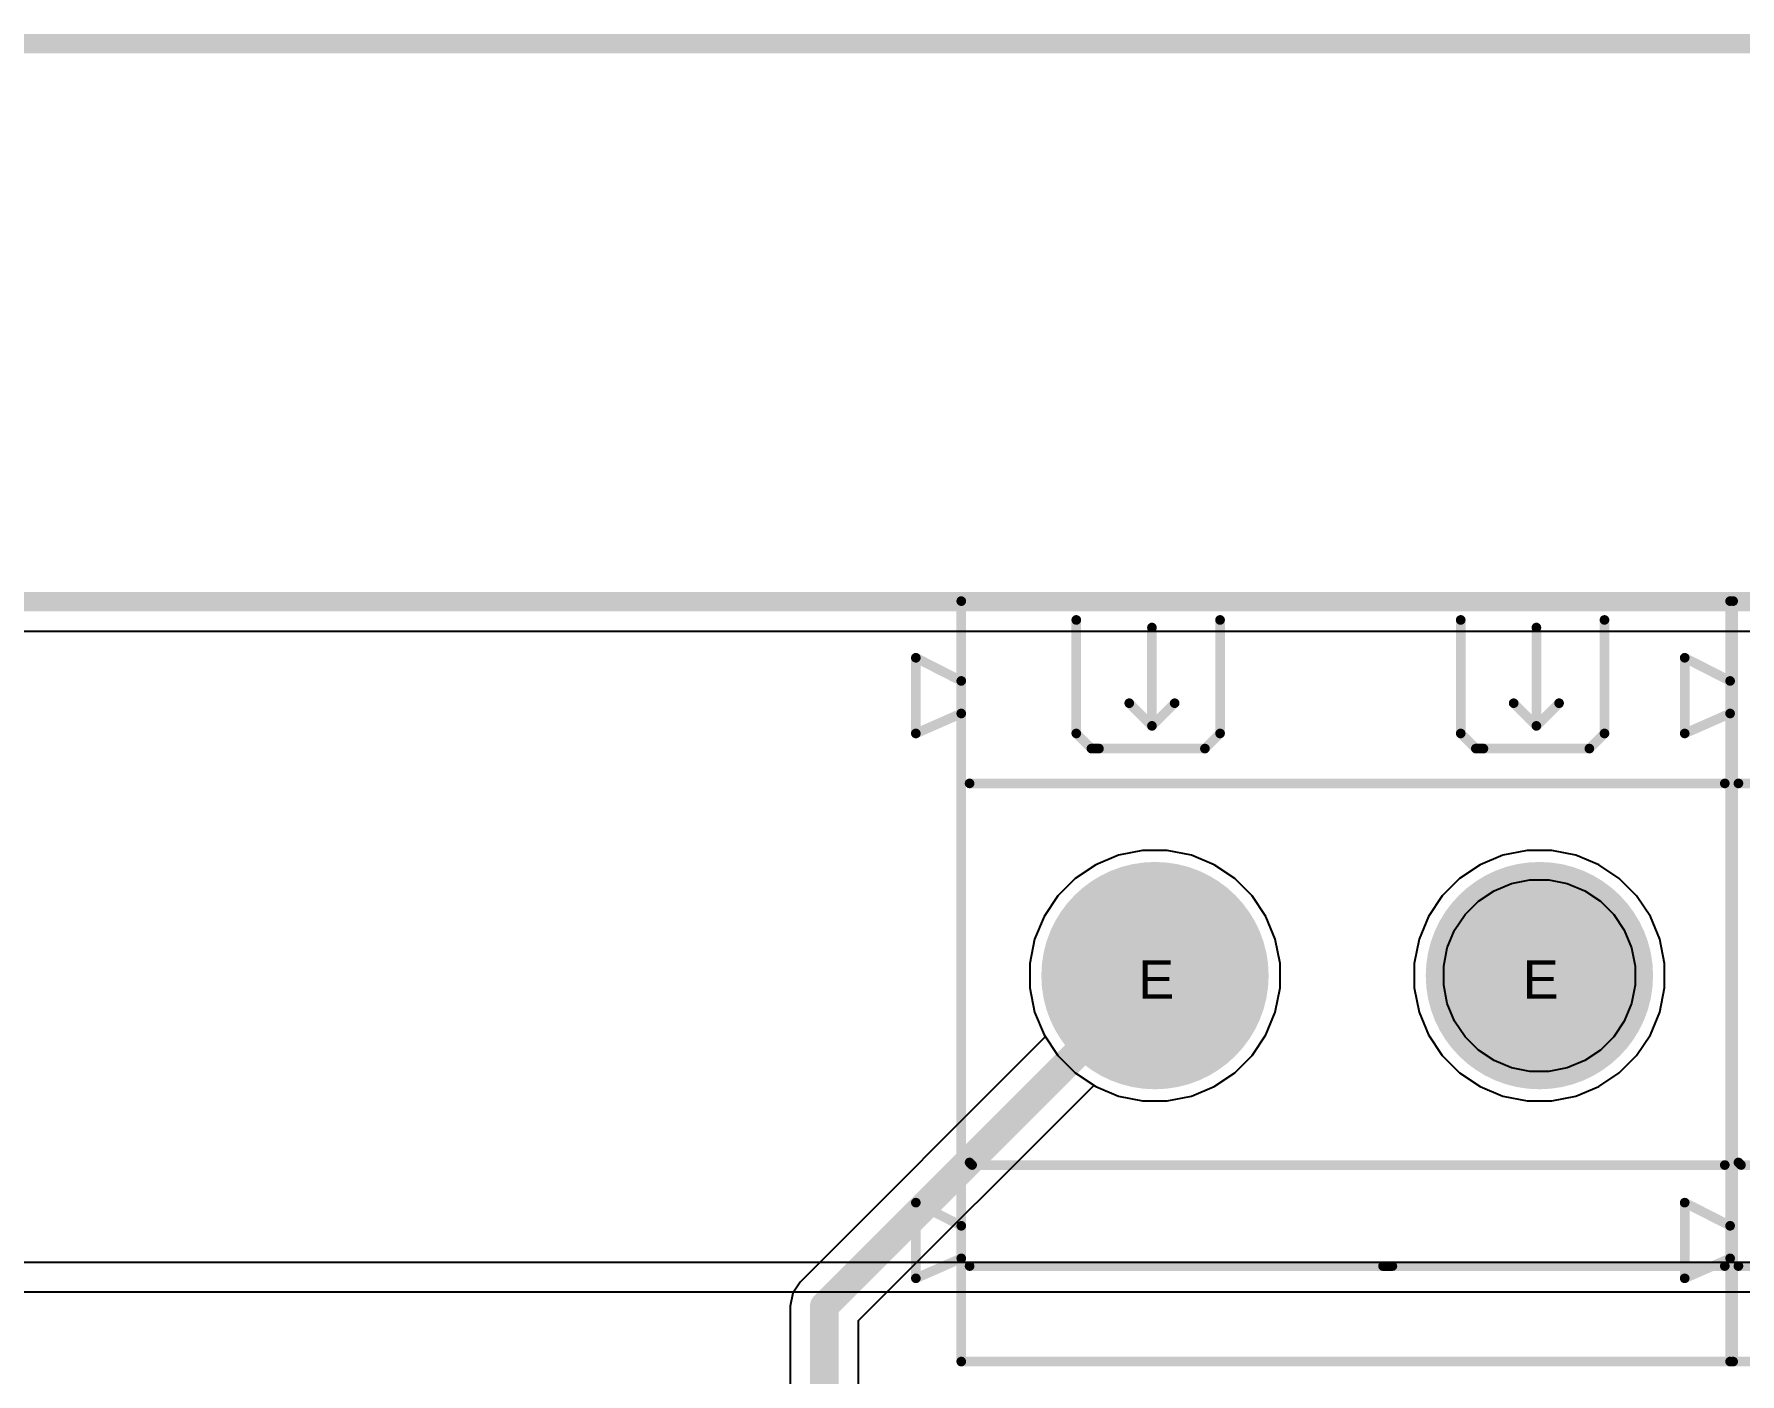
# Model space of a CAD drawing. Header units: inches. Extents: x -11 to 5379, y 0 to 5429.
# Drawn here: x 253.09 to 275.63, y 99.8 to 117.5 of the extents above; entities that cross this region are included whole.
import ezdxf

# ---------------------------------------------------------------- set-up
doc = ezdxf.new("R2010")
doc.units = ezdxf.units.IN
for name, color, linetype in [('Board Outline', 216, 'Continuous'), ('Bottom Layer', 5, 'Continuous'), ('Bottom Solder', 6, 'Continuous'), ('Dimension', 6, 'Continuous'), ('Drill Drawing', 1, 'Continuous'), ('GND', 16, 'Continuous'), ('Multi-Layer', 9, 'Continuous'), ('Pad Holes', 156, 'Continuous'), ('PWR', 76, 'Continuous'), ('Top Layer', 1, 'Continuous'), ('Top Overlay', 2, 'Continuous'), ('Top Solder', 216, 'Continuous')]:
    doc.layers.add(name, color=color, linetype=linetype)
doc.styles.add('Arial', font='', dxfattribs={"height": 0.2})
doc.styles.get('Arial').set_extended_font_data('Arial')

# ---------------------------------------------------------------- blocks, each defined once
blk = doc.blocks.new('DB128L_5_08_2P_GN_S_505')
at = {"layer": 'Bottom Layer'}
h = blk.add_hatch(color=5, dxfattribs=at)
edge = h.paths.add_edge_path()
edge.add_arc((-2.54, 0), 1.4, 0, 360)
h = blk.add_hatch(color=5, dxfattribs=at)
edge = h.paths.add_edge_path()
edge.add_arc((2.54, 0), 1.4, 0, 360)
at = {"layer": 'Bottom Solder'}
h = blk.add_hatch(color=6, dxfattribs=at)
edge = h.paths.add_edge_path()
edge.add_arc((-2.54, 0), 1.502, 0, 360)
h = blk.add_hatch(color=6, dxfattribs=at)
edge = h.paths.add_edge_path()
edge.add_arc((2.54, 0), 1.502, 0, 360)
at = {"layer": 'GND'}
h = blk.add_hatch(color=16, dxfattribs=at)
edge = h.paths.add_edge_path()
edge.add_arc((-2.54, 0), 1.4, 0, 360)
h = blk.add_hatch(color=16, dxfattribs=at)
edge = h.paths.add_edge_path()
edge.add_arc((2.54, 0), 1.4, 0, 360)
at = {"layer": 'Multi-Layer'}
h = blk.add_hatch(color=9, dxfattribs=at)
edge = h.paths.add_edge_path()
edge.add_arc((-2.54, 0), 1.4, 0, 360)
h = blk.add_hatch(color=9, dxfattribs=at)
edge = h.paths.add_edge_path()
edge.add_arc((2.54, 0), 1.4, 0, 360)
at = {"layer": 'Pad Holes'}
h = blk.add_hatch(color=7, dxfattribs=at)
edge = h.paths.add_edge_path()
edge.add_arc((-2.54, 0), 0.8, 0, 360)
h = blk.add_hatch(color=7, dxfattribs=at)
edge = h.paths.add_edge_path()
edge.add_arc((2.54, 0), 0.8, 0, 360)
at = {"layer": 'PWR'}
h = blk.add_hatch(color=76, dxfattribs=at)
edge = h.paths.add_edge_path()
edge.add_arc((-2.54, 0), 1.4, 0, 360)
h = blk.add_hatch(color=76, dxfattribs=at)
edge = h.paths.add_edge_path()
edge.add_arc((2.54, 0), 1.4, 0, 360)
at = {"layer": 'Top Layer'}
h = blk.add_hatch(color=1, dxfattribs=at)
edge = h.paths.add_edge_path()
edge.add_arc((-2.54, 0), 1.4, 0, 360)
h = blk.add_hatch(color=1, dxfattribs=at)
edge = h.paths.add_edge_path()
edge.add_arc((2.54, 0), 1.4, 0, 360)
at = {"layer": 'Top Solder'}
h = blk.add_hatch(color=216, dxfattribs=at)
edge = h.paths.add_edge_path()
edge.add_arc((-2.54, 0), 1.502, 0, 360)
h = blk.add_hatch(color=216, dxfattribs=at)
edge = h.paths.add_edge_path()
edge.add_arc((2.54, 0), 1.502, 0, 360)
at = {"layer": 'Top Overlay'}
for points in [[(-5.1, -5.1, 0.127, 0.127, 0), (-5.1, 4.949, 0.127, 0.127, 0)], [(-5.1, 4.949, 0.127, 0.127, 0), (5.1, 4.949, 0.127, 0.127, 0)], [(5.1, -5.1, 0.127, 0.127, 0), (5.1, 4.949, 0.127, 0.127, 0)], [(-3.58, 3.2, 0.127, 0.127, 0), (-3.58, 4.7, 0.127, 0.127, 0)], [(-1.68, 3.2, 0.127, 0.127, 0), (-1.68, 4.7, 0.127, 0.127, 0)], [(1.5, 3.2, 0.127, 0.127, 0), (1.5, 4.7, 0.127, 0.127, 0)], [(3.4, 3.2, 0.127, 0.127, 0), (3.4, 4.7, 0.127, 0.127, 0)], [(-2.58, 3.3, 0.127, 0.127, 0), (-2.58, 4.6, 0.127, 0.127, 0)], [(2.5, 3.3, 0.127, 0.127, 0), (2.5, 4.6, 0.127, 0.127, 0)], [(-5.7, 4.2, 0.127, 0.127, 0), (-5.1, 3.894, 0.127, 0.127, 0)], [(-5.7, 3.2, 0.127, 0.127, 0), (-5.7, 4.2, 0.127, 0.127, 0)], [(-2.88, 3.6, 0.127, 0.127, 0), (-2.58, 3.3, 0.127, 0.127, 0)], [(-2.58, 3.3, 0.127, 0.127, 0), (-2.28, 3.6, 0.127, 0.127, 0)], [(2.2, 3.6, 0.127, 0.127, 0), (2.5, 3.3, 0.127, 0.127, 0)], [(2.5, 3.3, 0.127, 0.127, 0), (2.8, 3.6, 0.127, 0.127, 0)], [(-5.7, 3.2, 0.127, 0.127, 0), (-5.1, 3.464, 0.127, 0.127, 0)], [(-3.58, 3.2, 0.127, 0.127, 0), (-3.38, 3, 0.127, 0.127, 0)], [(-1.88, 3, 0.127, 0.127, 0), (-1.68, 3.2, 0.127, 0.127, 0)], [(1.5, 3.2, 0.127, 0.127, 0), (1.7, 3, 0.127, 0.127, 0)], [(3.2, 3, 0.127, 0.127, 0), (3.4, 3.2, 0.127, 0.127, 0)], [(-3.38, 3, 0.127, 0.127, 0), (-3.28, 3, 0.127, 0.127, 0)], [(-3.28, 3, 0.127, 0.127, 0), (-1.88, 3, 0.127, 0.127, 0)], [(1.7, 3, 0.127, 0.127, 0), (1.8, 3, 0.127, 0.127, 0)], [(1.8, 3, 0.127, 0.127, 0), (3.2, 3, 0.127, 0.127, 0)], [(-4.99, 2.54, 0.127, 0.127, 0), (4.99, 2.54, 0.127, 0.127, 0)], [(-4.99, -2.469, 0.127, 0.127, 0), (-4.956, -2.503, 0.127, 0.127, 0)], [(-4.956, -2.503, 0.127, 0.127, 0), (4.99, -2.503, 0.127, 0.127, 0)], [(-5.7, -3, 0.127, 0.127, 0), (-5.1, -3.306, 0.127, 0.127, 0)], [(-5.7, -4, 0.127, 0.127, 0), (-5.7, -3, 0.127, 0.127, 0)], [(-5.7, -4, 0.127, 0.127, 0), (-5.1, -3.736, 0.127, 0.127, 0)], [(-4.99, -3.838, 0.127, 0.127, 0), (4.99, -3.838, 0.127, 0.127, 0)], [(0.473, -3.838, 0.127, 0.127, 0), (0.597, -3.838, 0.127, 0.127, 0)], [(-5.1, -5.1, 0.127, 0.127, 0), (5.1, -5.1, 0.127, 0.127, 0)]]:
    blk.add_lwpolyline(points, format="xyseb", dxfattribs=at)
for points in [[(-5.132, 4.949, 0.0635, 0.0635, 1), (-5.068, 4.949, 0.0635, 0.0635, 1)], [(-5.132, 4.949, 0.0635, 0.0635, 1), (-5.068, 4.949, 0.0635, 0.0635, 1)], [(5.068, 4.949, 0.0635, 0.0635, 1), (5.132, 4.949, 0.0635, 0.0635, 1)], [(5.068, 4.949, 0.0635, 0.0635, 1), (5.132, 4.949, 0.0635, 0.0635, 1)], [(-3.612, 4.7, 0.0635, 0.0635, 1), (-3.548, 4.7, 0.0635, 0.0635, 1)], [(-1.712, 4.7, 0.0635, 0.0635, 1), (-1.648, 4.7, 0.0635, 0.0635, 1)], [(1.468, 4.7, 0.0635, 0.0635, 1), (1.532, 4.7, 0.0635, 0.0635, 1)], [(3.368, 4.7, 0.0635, 0.0635, 1), (3.432, 4.7, 0.0635, 0.0635, 1)], [(-2.612, 4.6, 0.0635, 0.0635, 1), (-2.548, 4.6, 0.0635, 0.0635, 1)], [(2.468, 4.6, 0.0635, 0.0635, 1), (2.532, 4.6, 0.0635, 0.0635, 1)], [(-5.732, 4.2, 0.0635, 0.0635, 1), (-5.668, 4.2, 0.0635, 0.0635, 1)], [(-5.732, 4.2, 0.0635, 0.0635, 1), (-5.668, 4.2, 0.0635, 0.0635, 1)], [(-5.132, 3.894, 0.0635, 0.0635, 1), (-5.068, 3.894, 0.0635, 0.0635, 1)], [(-2.912, 3.6, 0.0635, 0.0635, 1), (-2.848, 3.6, 0.0635, 0.0635, 1)], [(-2.312, 3.6, 0.0635, 0.0635, 1), (-2.248, 3.6, 0.0635, 0.0635, 1)], [(2.168, 3.6, 0.0635, 0.0635, 1), (2.232, 3.6, 0.0635, 0.0635, 1)], [(2.768, 3.6, 0.0635, 0.0635, 1), (2.832, 3.6, 0.0635, 0.0635, 1)], [(-5.132, 3.464, 0.0635, 0.0635, 1), (-5.068, 3.464, 0.0635, 0.0635, 1)], [(-5.732, 3.2, 0.0635, 0.0635, 1), (-5.668, 3.2, 0.0635, 0.0635, 1)], [(-5.732, 3.2, 0.0635, 0.0635, 1), (-5.668, 3.2, 0.0635, 0.0635, 1)], [(-3.612, 3.2, 0.0635, 0.0635, 1), (-3.548, 3.2, 0.0635, 0.0635, 1)], [(-3.612, 3.2, 0.0635, 0.0635, 1), (-3.548, 3.2, 0.0635, 0.0635, 1)], [(-2.612, 3.3, 0.0635, 0.0635, 1), (-2.548, 3.3, 0.0635, 0.0635, 1)], [(-2.612, 3.3, 0.0635, 0.0635, 1), (-2.548, 3.3, 0.0635, 0.0635, 1)], [(-2.612, 3.3, 0.0635, 0.0635, 1), (-2.548, 3.3, 0.0635, 0.0635, 1)], [(-1.712, 3.2, 0.0635, 0.0635, 1), (-1.648, 3.2, 0.0635, 0.0635, 1)], [(-1.712, 3.2, 0.0635, 0.0635, 1), (-1.648, 3.2, 0.0635, 0.0635, 1)], [(1.468, 3.2, 0.0635, 0.0635, 1), (1.532, 3.2, 0.0635, 0.0635, 1)], [(1.468, 3.2, 0.0635, 0.0635, 1), (1.532, 3.2, 0.0635, 0.0635, 1)], [(2.468, 3.3, 0.0635, 0.0635, 1), (2.532, 3.3, 0.0635, 0.0635, 1)], [(2.468, 3.3, 0.0635, 0.0635, 1), (2.532, 3.3, 0.0635, 0.0635, 1)], [(2.468, 3.3, 0.0635, 0.0635, 1), (2.532, 3.3, 0.0635, 0.0635, 1)], [(3.368, 3.2, 0.0635, 0.0635, 1), (3.432, 3.2, 0.0635, 0.0635, 1)], [(3.368, 3.2, 0.0635, 0.0635, 1), (3.432, 3.2, 0.0635, 0.0635, 1)], [(-3.412, 3, 0.0635, 0.0635, 1), (-3.348, 3, 0.0635, 0.0635, 1)], [(-3.412, 3, 0.0635, 0.0635, 1), (-3.348, 3, 0.0635, 0.0635, 1)], [(-3.312, 3, 0.0635, 0.0635, 1), (-3.248, 3, 0.0635, 0.0635, 1)], [(-3.312, 3, 0.0635, 0.0635, 1), (-3.248, 3, 0.0635, 0.0635, 1)], [(-1.912, 3, 0.0635, 0.0635, 1), (-1.848, 3, 0.0635, 0.0635, 1)], [(-1.912, 3, 0.0635, 0.0635, 1), (-1.848, 3, 0.0635, 0.0635, 1)], [(1.668, 3, 0.0635, 0.0635, 1), (1.732, 3, 0.0635, 0.0635, 1)], [(1.668, 3, 0.0635, 0.0635, 1), (1.732, 3, 0.0635, 0.0635, 1)], [(1.768, 3, 0.0635, 0.0635, 1), (1.832, 3, 0.0635, 0.0635, 1)], [(1.768, 3, 0.0635, 0.0635, 1), (1.832, 3, 0.0635, 0.0635, 1)], [(3.168, 3, 0.0635, 0.0635, 1), (3.232, 3, 0.0635, 0.0635, 1)], [(3.168, 3, 0.0635, 0.0635, 1), (3.232, 3, 0.0635, 0.0635, 1)], [(-5.022, 2.54, 0.0635, 0.0635, 1), (-4.958, 2.54, 0.0635, 0.0635, 1)], [(4.958, 2.54, 0.0635, 0.0635, 1), (5.022, 2.54, 0.0635, 0.0635, 1)], [(-5.022, -2.469, 0.0635, 0.0635, 1), (-4.958, -2.469, 0.0635, 0.0635, 1)], [(-4.988, -2.503, 0.0635, 0.0635, 1), (-4.924, -2.503, 0.0635, 0.0635, 1)], [(-4.988, -2.503, 0.0635, 0.0635, 1), (-4.924, -2.503, 0.0635, 0.0635, 1)], [(4.958, -2.503, 0.0635, 0.0635, 1), (5.022, -2.503, 0.0635, 0.0635, 1)], [(-5.732, -3, 0.0635, 0.0635, 1), (-5.668, -3, 0.0635, 0.0635, 1)], [(-5.732, -3, 0.0635, 0.0635, 1), (-5.668, -3, 0.0635, 0.0635, 1)], [(-5.132, -3.306, 0.0635, 0.0635, 1), (-5.068, -3.306, 0.0635, 0.0635, 1)], [(-5.132, -3.736, 0.0635, 0.0635, 1), (-5.068, -3.736, 0.0635, 0.0635, 1)], [(-5.022, -3.838, 0.0635, 0.0635, 1), (-4.958, -3.838, 0.0635, 0.0635, 1)], [(0.441, -3.838, 0.0635, 0.0635, 1), (0.505, -3.838, 0.0635, 0.0635, 1)], [(0.566, -3.838, 0.0635, 0.0635, 1), (0.629, -3.838, 0.0635, 0.0635, 1)], [(4.958, -3.838, 0.0635, 0.0635, 1), (5.022, -3.838, 0.0635, 0.0635, 1)], [(-5.732, -4, 0.0635, 0.0635, 1), (-5.668, -4, 0.0635, 0.0635, 1)], [(-5.732, -4, 0.0635, 0.0635, 1), (-5.668, -4, 0.0635, 0.0635, 1)], [(-5.132, -5.1, 0.0635, 0.0635, 1), (-5.068, -5.1, 0.0635, 0.0635, 1)], [(-5.132, -5.1, 0.0635, 0.0635, 1), (-5.068, -5.1, 0.0635, 0.0635, 1)], [(5.068, -5.1, 0.0635, 0.0635, 1), (5.132, -5.1, 0.0635, 0.0635, 1)], [(5.068, -5.1, 0.0635, 0.0635, 1), (5.132, -5.1, 0.0635, 0.0635, 1)]]:
    blk.add_lwpolyline(points, format="xyseb", close=True, dxfattribs=at)
blk = doc.blocks.new('DB128L_5_08_2P_OG_S_507')
at = {"layer": 'Bottom Layer'}
h = blk.add_hatch(color=5, dxfattribs=at)
edge = h.paths.add_edge_path()
edge.add_arc((-2.54, 0), 1.4, 0, 360)
h = blk.add_hatch(color=5, dxfattribs=at)
edge = h.paths.add_edge_path()
edge.add_arc((2.54, 0), 1.4, 0, 360)
at = {"layer": 'Bottom Solder'}
h = blk.add_hatch(color=6, dxfattribs=at)
edge = h.paths.add_edge_path()
edge.add_arc((-2.54, 0), 1.502, 0, 360)
h = blk.add_hatch(color=6, dxfattribs=at)
edge = h.paths.add_edge_path()
edge.add_arc((2.54, 0), 1.502, 0, 360)
at = {"layer": 'GND'}
h = blk.add_hatch(color=16, dxfattribs=at)
edge = h.paths.add_edge_path()
edge.add_arc((-2.54, 0), 1.4, 0, 360)
h = blk.add_hatch(color=16, dxfattribs=at)
edge = h.paths.add_edge_path()
edge.add_arc((2.54, 0), 1.4, 0, 360)
at = {"layer": 'Multi-Layer'}
h = blk.add_hatch(color=9, dxfattribs=at)
edge = h.paths.add_edge_path()
edge.add_arc((-2.54, 0), 1.4, 0, 360)
h = blk.add_hatch(color=9, dxfattribs=at)
edge = h.paths.add_edge_path()
edge.add_arc((2.54, 0), 1.4, 0, 360)
at = {"layer": 'Pad Holes'}
h = blk.add_hatch(color=7, dxfattribs=at)
edge = h.paths.add_edge_path()
edge.add_arc((-2.54, 0), 0.8, 0, 360)
h = blk.add_hatch(color=7, dxfattribs=at)
edge = h.paths.add_edge_path()
edge.add_arc((2.54, 0), 0.8, 0, 360)
at = {"layer": 'PWR'}
h = blk.add_hatch(color=76, dxfattribs=at)
edge = h.paths.add_edge_path()
edge.add_arc((-2.54, 0), 1.4, 0, 360)
h = blk.add_hatch(color=76, dxfattribs=at)
edge = h.paths.add_edge_path()
edge.add_arc((2.54, 0), 1.4, 0, 360)
at = {"layer": 'Top Layer'}
h = blk.add_hatch(color=1, dxfattribs=at)
edge = h.paths.add_edge_path()
edge.add_arc((-2.54, 0), 1.4, 0, 360)
h = blk.add_hatch(color=1, dxfattribs=at)
edge = h.paths.add_edge_path()
edge.add_arc((2.54, 0), 1.4, 0, 360)
at = {"layer": 'Top Solder'}
h = blk.add_hatch(color=216, dxfattribs=at)
edge = h.paths.add_edge_path()
edge.add_arc((-2.54, 0), 1.502, 0, 360)
h = blk.add_hatch(color=216, dxfattribs=at)
edge = h.paths.add_edge_path()
edge.add_arc((2.54, 0), 1.502, 0, 360)
at = {"layer": 'Top Overlay'}
for points in [[(-5.1, -5.1, 0.127, 0.127, 0), (-5.1, 4.949, 0.127, 0.127, 0)], [(-5.1, 4.949, 0.127, 0.127, 0), (5.1, 4.949, 0.127, 0.127, 0)], [(5.1, -5.1, 0.127, 0.127, 0), (5.1, 4.949, 0.127, 0.127, 0)], [(-3.58, 3.2, 0.127, 0.127, 0), (-3.58, 4.7, 0.127, 0.127, 0)], [(-1.68, 3.2, 0.127, 0.127, 0), (-1.68, 4.7, 0.127, 0.127, 0)], [(1.5, 3.2, 0.127, 0.127, 0), (1.5, 4.7, 0.127, 0.127, 0)], [(3.4, 3.2, 0.127, 0.127, 0), (3.4, 4.7, 0.127, 0.127, 0)], [(-2.58, 3.3, 0.127, 0.127, 0), (-2.58, 4.6, 0.127, 0.127, 0)], [(2.5, 3.3, 0.127, 0.127, 0), (2.5, 4.6, 0.127, 0.127, 0)], [(-5.7, 4.2, 0.127, 0.127, 0), (-5.1, 3.894, 0.127, 0.127, 0)], [(-5.7, 3.2, 0.127, 0.127, 0), (-5.7, 4.2, 0.127, 0.127, 0)], [(-2.88, 3.6, 0.127, 0.127, 0), (-2.58, 3.3, 0.127, 0.127, 0)], [(-2.58, 3.3, 0.127, 0.127, 0), (-2.28, 3.6, 0.127, 0.127, 0)], [(2.2, 3.6, 0.127, 0.127, 0), (2.5, 3.3, 0.127, 0.127, 0)], [(2.5, 3.3, 0.127, 0.127, 0), (2.8, 3.6, 0.127, 0.127, 0)], [(-5.7, 3.2, 0.127, 0.127, 0), (-5.1, 3.464, 0.127, 0.127, 0)], [(-3.58, 3.2, 0.127, 0.127, 0), (-3.38, 3, 0.127, 0.127, 0)], [(-1.88, 3, 0.127, 0.127, 0), (-1.68, 3.2, 0.127, 0.127, 0)], [(1.5, 3.2, 0.127, 0.127, 0), (1.7, 3, 0.127, 0.127, 0)], [(3.2, 3, 0.127, 0.127, 0), (3.4, 3.2, 0.127, 0.127, 0)], [(-3.38, 3, 0.127, 0.127, 0), (-3.28, 3, 0.127, 0.127, 0)], [(-3.28, 3, 0.127, 0.127, 0), (-1.88, 3, 0.127, 0.127, 0)], [(1.7, 3, 0.127, 0.127, 0), (1.8, 3, 0.127, 0.127, 0)], [(1.8, 3, 0.127, 0.127, 0), (3.2, 3, 0.127, 0.127, 0)], [(-4.99, 2.54, 0.127, 0.127, 0), (4.99, 2.54, 0.127, 0.127, 0)], [(-4.99, -2.469, 0.127, 0.127, 0), (-4.956, -2.503, 0.127, 0.127, 0)], [(-4.956, -2.503, 0.127, 0.127, 0), (4.99, -2.503, 0.127, 0.127, 0)], [(-5.7, -3, 0.127, 0.127, 0), (-5.1, -3.306, 0.127, 0.127, 0)], [(-5.7, -4, 0.127, 0.127, 0), (-5.7, -3, 0.127, 0.127, 0)], [(-5.7, -4, 0.127, 0.127, 0), (-5.1, -3.736, 0.127, 0.127, 0)], [(-4.99, -3.838, 0.127, 0.127, 0), (4.99, -3.838, 0.127, 0.127, 0)], [(0.473, -3.838, 0.127, 0.127, 0), (0.597, -3.838, 0.127, 0.127, 0)], [(-5.1, -5.1, 0.127, 0.127, 0), (5.1, -5.1, 0.127, 0.127, 0)]]:
    blk.add_lwpolyline(points, format="xyseb", dxfattribs=at)
for points in [[(-5.132, 4.949, 0.0635, 0.0635, 1), (-5.068, 4.949, 0.0635, 0.0635, 1)], [(-5.132, 4.949, 0.0635, 0.0635, 1), (-5.068, 4.949, 0.0635, 0.0635, 1)], [(5.068, 4.949, 0.0635, 0.0635, 1), (5.132, 4.949, 0.0635, 0.0635, 1)], [(5.068, 4.949, 0.0635, 0.0635, 1), (5.132, 4.949, 0.0635, 0.0635, 1)], [(-3.612, 4.7, 0.0635, 0.0635, 1), (-3.548, 4.7, 0.0635, 0.0635, 1)], [(-1.712, 4.7, 0.0635, 0.0635, 1), (-1.648, 4.7, 0.0635, 0.0635, 1)], [(1.468, 4.7, 0.0635, 0.0635, 1), (1.532, 4.7, 0.0635, 0.0635, 1)], [(3.368, 4.7, 0.0635, 0.0635, 1), (3.432, 4.7, 0.0635, 0.0635, 1)], [(-2.612, 4.6, 0.0635, 0.0635, 1), (-2.548, 4.6, 0.0635, 0.0635, 1)], [(2.468, 4.6, 0.0635, 0.0635, 1), (2.532, 4.6, 0.0635, 0.0635, 1)], [(-5.732, 4.2, 0.0635, 0.0635, 1), (-5.668, 4.2, 0.0635, 0.0635, 1)], [(-5.732, 4.2, 0.0635, 0.0635, 1), (-5.668, 4.2, 0.0635, 0.0635, 1)], [(-5.132, 3.894, 0.0635, 0.0635, 1), (-5.068, 3.894, 0.0635, 0.0635, 1)], [(-2.912, 3.6, 0.0635, 0.0635, 1), (-2.848, 3.6, 0.0635, 0.0635, 1)], [(-2.312, 3.6, 0.0635, 0.0635, 1), (-2.248, 3.6, 0.0635, 0.0635, 1)], [(2.168, 3.6, 0.0635, 0.0635, 1), (2.232, 3.6, 0.0635, 0.0635, 1)], [(2.768, 3.6, 0.0635, 0.0635, 1), (2.832, 3.6, 0.0635, 0.0635, 1)], [(-5.132, 3.464, 0.0635, 0.0635, 1), (-5.068, 3.464, 0.0635, 0.0635, 1)], [(-5.732, 3.2, 0.0635, 0.0635, 1), (-5.668, 3.2, 0.0635, 0.0635, 1)], [(-5.732, 3.2, 0.0635, 0.0635, 1), (-5.668, 3.2, 0.0635, 0.0635, 1)], [(-3.612, 3.2, 0.0635, 0.0635, 1), (-3.548, 3.2, 0.0635, 0.0635, 1)], [(-3.612, 3.2, 0.0635, 0.0635, 1), (-3.548, 3.2, 0.0635, 0.0635, 1)], [(-2.612, 3.3, 0.0635, 0.0635, 1), (-2.548, 3.3, 0.0635, 0.0635, 1)], [(-2.612, 3.3, 0.0635, 0.0635, 1), (-2.548, 3.3, 0.0635, 0.0635, 1)], [(-2.612, 3.3, 0.0635, 0.0635, 1), (-2.548, 3.3, 0.0635, 0.0635, 1)], [(-1.712, 3.2, 0.0635, 0.0635, 1), (-1.648, 3.2, 0.0635, 0.0635, 1)], [(-1.712, 3.2, 0.0635, 0.0635, 1), (-1.648, 3.2, 0.0635, 0.0635, 1)], [(1.468, 3.2, 0.0635, 0.0635, 1), (1.532, 3.2, 0.0635, 0.0635, 1)], [(1.468, 3.2, 0.0635, 0.0635, 1), (1.532, 3.2, 0.0635, 0.0635, 1)], [(2.468, 3.3, 0.0635, 0.0635, 1), (2.532, 3.3, 0.0635, 0.0635, 1)], [(2.468, 3.3, 0.0635, 0.0635, 1), (2.532, 3.3, 0.0635, 0.0635, 1)], [(2.468, 3.3, 0.0635, 0.0635, 1), (2.532, 3.3, 0.0635, 0.0635, 1)], [(3.368, 3.2, 0.0635, 0.0635, 1), (3.432, 3.2, 0.0635, 0.0635, 1)], [(3.368, 3.2, 0.0635, 0.0635, 1), (3.432, 3.2, 0.0635, 0.0635, 1)], [(-3.412, 3, 0.0635, 0.0635, 1), (-3.348, 3, 0.0635, 0.0635, 1)], [(-3.412, 3, 0.0635, 0.0635, 1), (-3.348, 3, 0.0635, 0.0635, 1)], [(-3.312, 3, 0.0635, 0.0635, 1), (-3.248, 3, 0.0635, 0.0635, 1)], [(-3.312, 3, 0.0635, 0.0635, 1), (-3.248, 3, 0.0635, 0.0635, 1)], [(-1.912, 3, 0.0635, 0.0635, 1), (-1.848, 3, 0.0635, 0.0635, 1)], [(-1.912, 3, 0.0635, 0.0635, 1), (-1.848, 3, 0.0635, 0.0635, 1)], [(1.668, 3, 0.0635, 0.0635, 1), (1.732, 3, 0.0635, 0.0635, 1)], [(1.668, 3, 0.0635, 0.0635, 1), (1.732, 3, 0.0635, 0.0635, 1)], [(1.768, 3, 0.0635, 0.0635, 1), (1.832, 3, 0.0635, 0.0635, 1)], [(1.768, 3, 0.0635, 0.0635, 1), (1.832, 3, 0.0635, 0.0635, 1)], [(3.168, 3, 0.0635, 0.0635, 1), (3.232, 3, 0.0635, 0.0635, 1)], [(3.168, 3, 0.0635, 0.0635, 1), (3.232, 3, 0.0635, 0.0635, 1)], [(-5.022, 2.54, 0.0635, 0.0635, 1), (-4.958, 2.54, 0.0635, 0.0635, 1)], [(4.958, 2.54, 0.0635, 0.0635, 1), (5.022, 2.54, 0.0635, 0.0635, 1)], [(-5.022, -2.469, 0.0635, 0.0635, 1), (-4.958, -2.469, 0.0635, 0.0635, 1)], [(-4.988, -2.503, 0.0635, 0.0635, 1), (-4.924, -2.503, 0.0635, 0.0635, 1)], [(-4.988, -2.503, 0.0635, 0.0635, 1), (-4.924, -2.503, 0.0635, 0.0635, 1)], [(4.958, -2.503, 0.0635, 0.0635, 1), (5.022, -2.503, 0.0635, 0.0635, 1)], [(-5.732, -3, 0.0635, 0.0635, 1), (-5.668, -3, 0.0635, 0.0635, 1)], [(-5.732, -3, 0.0635, 0.0635, 1), (-5.668, -3, 0.0635, 0.0635, 1)], [(-5.132, -3.306, 0.0635, 0.0635, 1), (-5.068, -3.306, 0.0635, 0.0635, 1)], [(-5.132, -3.736, 0.0635, 0.0635, 1), (-5.068, -3.736, 0.0635, 0.0635, 1)], [(-5.022, -3.838, 0.0635, 0.0635, 1), (-4.958, -3.838, 0.0635, 0.0635, 1)], [(0.441, -3.838, 0.0635, 0.0635, 1), (0.505, -3.838, 0.0635, 0.0635, 1)], [(0.566, -3.838, 0.0635, 0.0635, 1), (0.629, -3.838, 0.0635, 0.0635, 1)], [(4.958, -3.838, 0.0635, 0.0635, 1), (5.022, -3.838, 0.0635, 0.0635, 1)], [(-5.732, -4, 0.0635, 0.0635, 1), (-5.668, -4, 0.0635, 0.0635, 1)], [(-5.732, -4, 0.0635, 0.0635, 1), (-5.668, -4, 0.0635, 0.0635, 1)], [(-5.132, -5.1, 0.0635, 0.0635, 1), (-5.068, -5.1, 0.0635, 0.0635, 1)], [(-5.132, -5.1, 0.0635, 0.0635, 1), (-5.068, -5.1, 0.0635, 0.0635, 1)], [(5.068, -5.1, 0.0635, 0.0635, 1), (5.132, -5.1, 0.0635, 0.0635, 1)], [(5.068, -5.1, 0.0635, 0.0635, 1), (5.132, -5.1, 0.0635, 0.0635, 1)]]:
    blk.add_lwpolyline(points, format="xyseb", close=True, dxfattribs=at)

msp = doc.modelspace()

# ---------------------------------------------------------------- linework, layer by layer
at = {"layer": 'Board Outline'}
msp.add_lwpolyline([(0, 110, 0.254, 0.254, 0), (344, 110, 0.254, 0.254, 0)], format="xyseb", dxfattribs=at)
at = {"layer": 'Bottom Layer'}
for p, q in [((202.757, 109.612), (334.329, 109.612)), ((267.417, 106.649), (267.116, 106.524)), ((267.736, 106.713), (267.417, 106.649)), ((268.062, 106.713), (267.736, 106.713)), ((268.381, 106.649), (268.062, 106.713)), ((268.683, 106.524), (268.381, 106.649)), ((267.116, 106.524), (266.845, 106.343)), ((268.953, 106.343), (268.683, 106.524)), ((266.845, 106.343), (266.614, 106.113)), ((269.184, 106.113), (268.953, 106.343)), ((266.614, 106.113), (266.433, 105.842)), ((269.365, 105.842), (269.184, 106.113)), ((266.433, 105.842), (266.309, 105.541)), ((269.489, 105.541), (269.365, 105.842)), ((266.309, 105.541), (266.245, 105.221)), ((269.553, 105.221), (269.489, 105.541)), ((266.245, 105.221), (266.245, 104.896)), ((269.553, 104.896), (269.553, 105.221)), ((266.245, 104.896), (266.309, 104.576)), ((269.489, 104.576), (269.553, 104.896)), ((266.309, 104.576), (266.433, 104.275)), ((269.365, 104.275), (269.489, 104.576)), ((266.433, 104.275), (266.614, 104.004)), ((269.184, 104.004), (269.365, 104.275)), ((266.614, 104.004), (266.845, 103.774)), ((268.953, 103.774), (269.184, 104.004)), ((266.845, 103.774), (267.116, 103.593)), ((268.683, 103.593), (268.953, 103.774)), ((267.116, 103.593), (267.417, 103.468)), ((267.417, 103.468), (267.736, 103.405)), ((268.062, 103.405), (268.381, 103.468)), ((268.381, 103.468), (268.683, 103.593)), ((267.736, 103.405), (268.062, 103.405))]:
    msp.add_line(p, q, dxfattribs=at)
at = {"layer": 'Dimension'}
msp.add_lwpolyline([(196.992, 117.373, 0.254, 0.254, 0), (344, 117.373, 0.254, 0.254, 0)], format="xyseb", dxfattribs=at)
at = {"layer": 'GND'}
for p, q in [((0.388, 109.612), (343.612, 109.612)), ((267.417, 106.649), (267.116, 106.524)), ((267.736, 106.713), (267.417, 106.649)), ((268.062, 106.713), (267.736, 106.713)), ((268.381, 106.649), (268.062, 106.713)), ((268.683, 106.524), (268.381, 106.649)), ((272.497, 106.649), (272.196, 106.524)), ((272.816, 106.713), (272.497, 106.649)), ((273.142, 106.713), (272.816, 106.713)), ((273.461, 106.649), (273.142, 106.713)), ((273.763, 106.524), (273.461, 106.649)), ((267.116, 106.524), (266.845, 106.343)), ((268.953, 106.343), (268.683, 106.524)), ((272.196, 106.524), (271.925, 106.343)), ((274.033, 106.343), (273.763, 106.524)), ((266.845, 106.343), (266.614, 106.113)), ((269.184, 106.113), (268.953, 106.343)), ((271.925, 106.343), (271.694, 106.113)), ((272.172, 106.042), (272.38, 106.18)), ((272.38, 106.18), (272.61, 106.275)), ((272.61, 106.275), (272.854, 106.324)), ((272.854, 106.324), (273.104, 106.324)), ((273.104, 106.324), (273.348, 106.275)), ((273.348, 106.275), (273.578, 106.18)), ((273.578, 106.18), (273.786, 106.042)), ((274.264, 106.113), (274.033, 106.343)), ((266.614, 106.113), (266.433, 105.842)), ((269.365, 105.842), (269.184, 106.113)), ((271.694, 106.113), (271.513, 105.842)), ((271.996, 105.865), (272.172, 106.042)), ((273.786, 106.042), (273.962, 105.865)), ((274.445, 105.842), (274.264, 106.113)), ((266.433, 105.842), (266.309, 105.541)), ((269.489, 105.541), (269.365, 105.842)), ((271.513, 105.842), (271.389, 105.541)), ((271.858, 105.658), (271.996, 105.865)), ((273.962, 105.865), (274.101, 105.658)), ((274.569, 105.541), (274.445, 105.842)), ((266.309, 105.541), (266.245, 105.221)), ((269.553, 105.221), (269.489, 105.541)), ((271.389, 105.541), (271.325, 105.221)), ((271.762, 105.428), (271.858, 105.658)), ((274.101, 105.658), (274.196, 105.428)), ((274.633, 105.221), (274.569, 105.541)), ((271.714, 105.183), (271.762, 105.428)), ((274.196, 105.428), (274.245, 105.183)), ((266.245, 105.221), (266.245, 104.896)), ((269.553, 104.896), (269.553, 105.221)), ((271.325, 105.221), (271.325, 104.896)), ((271.714, 104.934), (271.714, 105.183)), ((274.245, 105.183), (274.245, 104.934)), ((274.633, 104.896), (274.633, 105.221)), ((266.245, 104.896), (266.309, 104.576)), ((269.489, 104.576), (269.553, 104.896)), ((271.325, 104.896), (271.389, 104.576)), ((271.762, 104.689), (271.714, 104.934)), ((274.245, 104.934), (274.196, 104.689)), ((274.569, 104.576), (274.633, 104.896)), ((271.858, 104.459), (271.762, 104.689)), ((274.196, 104.689), (274.101, 104.459)), ((266.309, 104.576), (266.433, 104.275)), ((269.365, 104.275), (269.489, 104.576)), ((271.389, 104.576), (271.513, 104.275)), ((271.996, 104.252), (271.858, 104.459)), ((274.101, 104.459), (273.962, 104.252)), ((274.445, 104.275), (274.569, 104.576)), ((266.433, 104.275), (266.614, 104.004)), ((269.184, 104.004), (269.365, 104.275)), ((271.513, 104.275), (271.694, 104.004)), ((272.172, 104.076), (271.996, 104.252)), ((273.962, 104.252), (273.786, 104.076)), ((274.264, 104.004), (274.445, 104.275)), ((266.614, 104.004), (266.845, 103.774)), ((268.953, 103.774), (269.184, 104.004)), ((271.694, 104.004), (271.925, 103.774)), ((272.38, 103.937), (272.172, 104.076)), ((272.61, 103.842), (272.38, 103.937)), ((273.578, 103.937), (273.348, 103.842)), ((273.786, 104.076), (273.578, 103.937)), ((274.033, 103.774), (274.264, 104.004)), ((266.845, 103.774), (267.116, 103.593)), ((268.683, 103.593), (268.953, 103.774)), ((271.925, 103.774), (272.196, 103.593)), ((272.854, 103.793), (272.61, 103.842)), ((273.104, 103.793), (272.854, 103.793)), ((273.348, 103.842), (273.104, 103.793)), ((273.763, 103.593), (274.033, 103.774)), ((267.116, 103.593), (267.417, 103.468)), ((267.417, 103.468), (267.736, 103.405)), ((268.062, 103.405), (268.381, 103.468)), ((268.381, 103.468), (268.683, 103.593)), ((272.196, 103.593), (272.497, 103.468)), ((272.497, 103.468), (272.816, 103.405)), ((273.142, 103.405), (273.461, 103.468)), ((273.461, 103.468), (273.763, 103.593)), ((267.736, 103.405), (268.062, 103.405)), ((272.816, 103.405), (273.142, 103.405)), ((318.16, 101.27), (205.765, 101.27)), ((206.154, 100.881), (318.16, 100.881))]:
    msp.add_line(p, q, dxfattribs=at)
at = {"layer": 'PWR'}
for p, q in [((207.144, 109.612), (343.612, 109.612)), ((267.417, 106.649), (267.116, 106.524)), ((267.736, 106.713), (267.417, 106.649)), ((268.062, 106.713), (267.736, 106.713)), ((268.381, 106.649), (268.062, 106.713)), ((268.683, 106.524), (268.381, 106.649)), ((272.497, 106.649), (272.196, 106.524)), ((272.816, 106.713), (272.497, 106.649)), ((273.142, 106.713), (272.816, 106.713)), ((273.461, 106.649), (273.142, 106.713)), ((273.763, 106.524), (273.461, 106.649)), ((267.116, 106.524), (266.845, 106.343)), ((268.953, 106.343), (268.683, 106.524)), ((272.196, 106.524), (271.925, 106.343)), ((274.033, 106.343), (273.763, 106.524)), ((266.845, 106.343), (266.614, 106.113)), ((269.184, 106.113), (268.953, 106.343)), ((271.925, 106.343), (271.694, 106.113)), ((274.264, 106.113), (274.033, 106.343)), ((266.614, 106.113), (266.433, 105.842)), ((269.365, 105.842), (269.184, 106.113)), ((271.694, 106.113), (271.513, 105.842)), ((274.445, 105.842), (274.264, 106.113)), ((266.433, 105.842), (266.309, 105.541)), ((269.489, 105.541), (269.365, 105.842)), ((271.513, 105.842), (271.389, 105.541)), ((274.569, 105.541), (274.445, 105.842)), ((266.309, 105.541), (266.245, 105.221)), ((269.553, 105.221), (269.489, 105.541)), ((271.389, 105.541), (271.325, 105.221)), ((274.633, 105.221), (274.569, 105.541)), ((266.245, 105.221), (266.245, 104.896)), ((269.553, 104.896), (269.553, 105.221)), ((271.325, 105.221), (271.325, 104.896)), ((274.633, 104.896), (274.633, 105.221)), ((266.245, 104.896), (266.309, 104.576)), ((269.489, 104.576), (269.553, 104.896)), ((271.325, 104.896), (271.389, 104.576)), ((274.569, 104.576), (274.633, 104.896)), ((266.309, 104.576), (266.433, 104.275)), ((269.365, 104.275), (269.489, 104.576)), ((271.389, 104.576), (271.513, 104.275)), ((274.445, 104.275), (274.569, 104.576)), ((266.433, 104.275), (266.614, 104.004)), ((269.184, 104.004), (269.365, 104.275)), ((271.513, 104.275), (271.694, 104.004)), ((274.264, 104.004), (274.445, 104.275)), ((266.614, 104.004), (266.845, 103.774)), ((268.953, 103.774), (269.184, 104.004)), ((271.694, 104.004), (271.925, 103.774)), ((274.033, 103.774), (274.264, 104.004)), ((266.845, 103.774), (267.116, 103.593)), ((268.683, 103.593), (268.953, 103.774)), ((271.925, 103.774), (272.196, 103.593)), ((273.763, 103.593), (274.033, 103.774)), ((267.116, 103.593), (267.417, 103.468)), ((267.417, 103.468), (267.736, 103.405)), ((268.062, 103.405), (268.381, 103.468)), ((268.381, 103.468), (268.683, 103.593)), ((272.196, 103.593), (272.497, 103.468)), ((272.497, 103.468), (272.816, 103.405)), ((273.142, 103.405), (273.461, 103.468)), ((273.461, 103.468), (273.763, 103.593)), ((267.736, 103.405), (268.062, 103.405)), ((272.816, 103.405), (273.142, 103.405))]:
    msp.add_line(p, q, dxfattribs=at)
at = {"layer": 'Top Layer'}
for p, q in [((202.757, 109.612), (323.095, 109.612)), ((267.417, 106.649), (267.116, 106.524)), ((267.736, 106.713), (267.417, 106.649)), ((268.062, 106.713), (267.736, 106.713)), ((268.381, 106.649), (268.062, 106.713)), ((268.683, 106.524), (268.381, 106.649)), ((267.116, 106.524), (266.845, 106.343)), ((268.953, 106.343), (268.683, 106.524)), ((266.845, 106.343), (266.614, 106.113)), ((269.184, 106.113), (268.953, 106.343)), ((266.614, 106.113), (266.433, 105.842)), ((269.365, 105.842), (269.184, 106.113)), ((266.433, 105.842), (266.309, 105.541)), ((269.489, 105.541), (269.365, 105.842)), ((266.309, 105.541), (266.245, 105.221)), ((269.553, 105.221), (269.489, 105.541)), ((266.245, 105.221), (266.245, 104.896)), ((269.553, 104.896), (269.553, 105.221)), ((266.245, 104.896), (266.309, 104.576)), ((269.489, 104.576), (269.553, 104.896)), ((266.309, 104.576), (266.433, 104.275)), ((269.365, 104.275), (269.489, 104.576)), ((266.45, 104.25), (263.21, 101.01)), ((266.433, 104.275), (266.45, 104.25)), ((269.184, 104.004), (269.365, 104.275)), ((268.953, 103.774), (269.184, 104.004)), ((268.683, 103.593), (268.953, 103.774)), ((263.983, 100.502), (267.091, 103.609)), ((267.091, 103.609), (267.116, 103.593)), ((267.116, 103.593), (267.417, 103.468)), ((267.417, 103.468), (267.736, 103.405)), ((268.062, 103.405), (268.381, 103.468)), ((268.381, 103.468), (268.683, 103.593)), ((267.736, 103.405), (268.062, 103.405)), ((263.21, 101.01), (263.112, 100.863)), ((263.112, 100.863), (263.077, 100.69)), ((263.077, 100.69), (263.077, 86.39)), ((263.983, 86.39), (263.983, 100.502))]:
    msp.add_line(p, q, dxfattribs=at)
for points in [[(263.53, 100.69, 0.381, 0.381, 0), (267.899, 105.059, 0.381, 0.381, 0)], [(263.53, 85.686, 0.381, 0.381, 0), (263.53, 100.69, 0.381, 0.381, 0)]]:
    msp.add_lwpolyline(points, format="xyseb", dxfattribs=at)
for points in [[(267.804, 105.059, 0.191, 0.191, 1), (267.994, 105.059, 0.191, 0.191, 1)], [(263.435, 100.69, 0.191, 0.191, 1), (263.626, 100.69, 0.191, 0.191, 1)], [(263.435, 100.69, 0.191, 0.191, 1), (263.626, 100.69, 0.191, 0.191, 1)]]:
    msp.add_lwpolyline(points, format="xyseb", close=True, dxfattribs=at)

# ---------------------------------------------------------------- block references
for name, p in [('DB128L_5_08_2P_OG_S_507', (270.439, 105.059)), ('DB128L_5_08_2P_GN_S_505', (280.599, 105.059))]:
    msp.add_blockref(name, p)

# ---------------------------------------------------------------- texts
at = {"layer": 'Drill Drawing', "style": 'Arial'}
for p in [(267.679, 104.754), (272.759, 104.754)]:
    msp.add_text('E', height=0.508, dxfattribs=at).set_placement(p)

doc.saveas('drawing.dxf')
